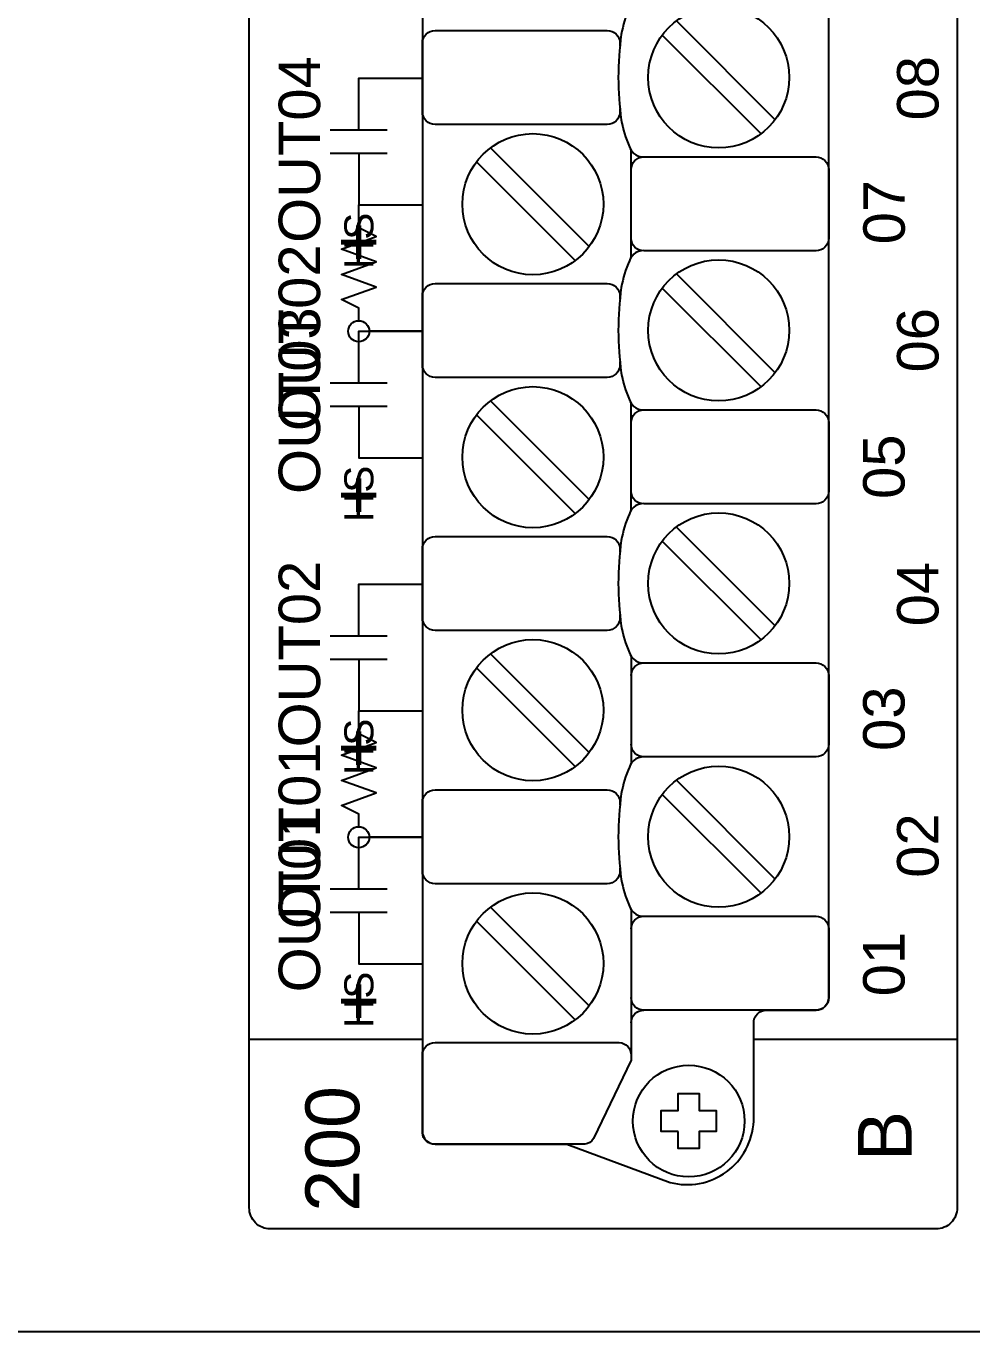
# Model space of a CAD drawing. Extents: x 1 to 47, y 1 to 35.
# Drawn here: x 29.301 to 31.546, y 2.993 to 6.089 of the extents above; entities that cross this region are included whole.
import ezdxf

# ---------------------------------------------------------------- set-up
doc = ezdxf.new("R2010")
doc.units = 0
doc.header["$MEASUREMENT"] = 0
for name, color, linetype in [('4_01__0__EMPTY', 7, 'CONTINUOUS'), ('4_02__1___8__INDEPENDENT_I', 7, 'CONTINUOUS'), ('4_03__2___8__OPTOISOLATED_', 7, 'CONTINUOUS'), ('4_04__4___24__OPTOISOLATED', 7, 'CONTINUOUS'), ('4_05__5___8__INDEPENDENT_I', 7, 'CONTINUOUS'), ('4_06__6___8__INDEPENDENT_I', 7, 'CONTINUOUS'), ('4_07__7___8__OPTOISOLATED_', 7, 'CONTINUOUS'), ('4_08__8___8__OPTOISOLATED_', 7, 'CONTINUOUS'), ('7_00______DWG_', 7, 'CONTINUOUS')]:
    doc.layers.add(name, color=color, linetype=linetype)
doc.styles.add('ARIAL', font='arial.ttf')

msp = doc.modelspace()

# ---------------------------------------------------------------- linework, layer by layer
at = {"layer": '4_01__0__EMPTY'}
msp.add_lwpolyline([(31.1761, 3.7556, 0.414213), (31.2061, 3.7856), (31.2062, 8.7674, 0.414214), (31.1762, 8.7974), (30.8631, 8.7974), (30.6184, 8.8883, 0.480048), (30.4202, 8.7433), (30.4202, 8.5091, -0.414214), (30.3902, 8.4791), (30.272, 8.4791, 0.414212), (30.242, 8.4491), (30.2419, 8.4491), (30.2419, 3.468, 0.414215), (30.2719, 3.438), (30.5848, 3.4381), (30.8296, 3.3472, 0.47859), (31.0281, 3.4922), (31.0281, 3.7256, -0.414214), (31.0581, 3.7556)], format="xyb", close=True, dxfattribs=at)
msp.add_lwpolyline([(30.8492, 3.4676), (30.8089, 3.4676), (30.8089, 3.5176), (30.8492, 3.5176), (30.8492, 3.5577), (30.8991, 3.5577), (30.8991, 3.5176), (30.9391, 3.5176), (30.9391, 3.4676), (30.8991, 3.4676), (30.8991, 3.4275), (30.8492, 3.4275)], close=True, dxfattribs=at)
msp.add_circle((30.874, 3.4926), 0.1324, dxfattribs=at)
at = {"layer": '4_02__1___8__INDEPENDENT_I'}
msp.add_lwpolyline([(31.1761, 3.7556, 0.414213), (31.2061, 3.7856), (31.2062, 8.7674, 0.414214), (31.1762, 8.7974), (30.8631, 8.7974), (30.6184, 8.8883, 0.480048), (30.4202, 8.7433), (30.4202, 8.5091, -0.414214), (30.3902, 8.4791), (30.272, 8.4791, 0.414212), (30.242, 8.4491), (30.2419, 8.4491), (30.2419, 3.468, 0.414215), (30.2719, 3.438), (30.5848, 3.4381), (30.8296, 3.3472, 0.47859), (31.0281, 3.4922), (31.0281, 3.7256, -0.414214), (31.0581, 3.7556)], format="xyb", close=True, dxfattribs=at)
for points in [[(30.7674, 6.1571, 0.191033), (30.7435, 6.1486, 0.081668), (30.7333, 6.133, 0.0591), (30.714, 6.0693, 0.034646), (30.7069, 5.9678, 0.03436), (30.714, 5.8671, 0.0591), (30.7333, 5.8034, 0.081668), (30.7435, 5.7877, 0.191033), (30.7674, 5.7792)], [(30.7107, 5.8941), (30.7107, 5.8862, -0.414214), (30.6807, 5.8562), (30.2719, 5.8562, -0.414214), (30.2419, 5.8862), (30.2419, 6.0491, -0.414214), (30.2719, 6.0791), (30.6807, 6.0791, -0.414214), (30.7107, 6.0491), (30.7107, 6.0422)], [(30.7374, 5.7492, -0.414214), (30.7674, 5.7792), (31.1761, 5.7792, -0.414214), (31.2061, 5.7492), (31.2061, 5.5864, -0.414214), (31.1761, 5.5564), (30.7674, 5.5564, -0.414214), (30.7374, 5.5864)], [(30.7674, 5.5571, 0.191033), (30.7435, 5.5486, 0.081668), (30.7333, 5.533, 0.0591), (30.714, 5.4693, 0.034646), (30.7069, 5.3678, 0.03436), (30.714, 5.2671, 0.0591), (30.7333, 5.2034, 0.081668), (30.7435, 5.1877, 0.191033), (30.7674, 5.1792)], [(30.7107, 5.2941), (30.7107, 5.2862, -0.414214), (30.6807, 5.2562), (30.2719, 5.2562, -0.414214), (30.2419, 5.2862), (30.2419, 5.4491, -0.414214), (30.2719, 5.4791), (30.6807, 5.4791, -0.414214), (30.7107, 5.4491), (30.7107, 5.4422)], [(30.7374, 5.1492, -0.414214), (30.7674, 5.1792), (31.1761, 5.1792, -0.414214), (31.2061, 5.1492), (31.2061, 4.9864, -0.414214), (31.1761, 4.9564), (30.7674, 4.9564, -0.414214), (30.7374, 4.9864)], [(30.7674, 4.9571, 0.191033), (30.7435, 4.9486, 0.081668), (30.7333, 4.933, 0.0591), (30.714, 4.8693, 0.034646), (30.7069, 4.7677, 0.03436), (30.714, 4.6671, 0.0591), (30.7333, 4.6033, 0.081668), (30.7435, 4.5877, 0.191033), (30.7674, 4.5792)], [(30.7107, 4.6941), (30.7107, 4.6862, -0.414214), (30.6807, 4.6562), (30.2719, 4.6562, -0.414214), (30.2419, 4.6862), (30.2419, 4.849, -0.414214), (30.2719, 4.879), (30.6807, 4.879, -0.414214), (30.7107, 4.849), (30.7107, 4.8422)], [(30.7374, 4.5492, -0.414214), (30.7674, 4.5792), (31.1761, 4.5792, -0.414214), (31.2061, 4.5492), (31.2061, 4.3864, -0.414214), (31.1761, 4.3564), (30.7674, 4.3564, -0.414214), (30.7374, 4.3864)], [(30.7674, 4.3564, 0.191033), (30.7435, 4.3478, 0.081668), (30.7333, 4.3322, 0.0591), (30.714, 4.2685, 0.034646), (30.7069, 4.167, 0.03436), (30.714, 4.0663, 0.0591), (30.7333, 4.0026, 0.081668), (30.7435, 3.987, 0.191033), (30.7674, 3.9784)], [(30.7107, 4.0933), (30.7107, 4.0854, -0.414214), (30.6807, 4.0554), (30.2719, 4.0554, -0.414214), (30.2419, 4.0854), (30.2419, 4.2483, -0.414214), (30.2719, 4.2783), (30.6807, 4.2783, -0.414214), (30.7107, 4.2483), (30.7107, 4.2415)], [(30.7374, 3.995), (30.7374, 3.6368), (30.6476, 3.4509, -0.241986), (30.6277, 3.4381), (30.2719, 3.438, -0.422157), (30.2421, 3.4647), (30.2419, 3.649, -0.414214), (30.2719, 3.679), (30.7091, 3.679, -0.390527), (30.7374, 3.649)], [(30.7374, 3.9484, -0.414214), (30.7674, 3.9784), (31.1761, 3.9784, -0.414214), (31.2061, 3.9484), (31.2061, 3.7856, -0.414214), (31.1761, 3.7556), (30.7674, 3.7556, -0.414214), (30.7374, 3.7856)], [(30.7374, 3.7256, -0.414214), (30.7674, 3.7556)]]:
    msp.add_lwpolyline(points, format="xyb", dxfattribs=at)
for points in [[(30.8447, 6.1016), (31.0789, 5.8674)], [(30.8113, 6.0681), (31.0455, 5.834)], [(30.0908, 5.8436), (30.0908, 5.9657), (30.2419, 5.9657)], [(30.0233, 5.8436), (30.1583, 5.8436)], [(30.4038, 5.8009), (30.6379, 5.5667)], [(30.7374, 5.5406), (30.7374, 5.7957)], [(30.0233, 5.7879), (30.1583, 5.7879)], [(30.0908, 5.7879), (30.0908, 5.6657), (30.2419, 5.6657)], [(30.3703, 5.7675), (30.6045, 5.5333)], [(30.8447, 5.5016), (31.0789, 5.2674)], [(30.8113, 5.4681), (31.0455, 5.234)], [(30.0908, 5.2436), (30.0908, 5.3657), (30.2419, 5.3657)], [(30.0233, 5.2436), (30.1583, 5.2436)], [(30.0233, 5.1879), (30.1583, 5.1879)], [(30.0908, 5.1879), (30.0908, 5.0657), (30.2419, 5.0657)], [(30.4038, 5.2009), (30.6379, 4.9667)], [(30.7374, 4.9406), (30.7374, 5.1957)], [(30.3703, 5.1675), (30.6045, 4.9333)], [(30.8447, 4.9015), (31.0789, 4.6674)], [(30.8113, 4.8681), (31.0455, 4.6339)], [(30.0908, 4.6436), (30.0908, 4.7657), (30.2419, 4.7657)], [(30.0233, 4.6436), (30.1583, 4.6436)], [(30.0233, 4.5879), (30.1583, 4.5879)], [(30.0908, 4.5879), (30.0908, 4.4657), (30.2419, 4.4657)], [(30.4038, 4.6009), (30.6379, 4.3667)], [(30.7374, 4.5957), (30.7374, 4.3398)], [(30.3703, 4.5675), (30.6045, 4.3333)], [(30.8447, 4.3008), (31.0789, 4.0666)], [(30.8113, 4.2674), (31.0455, 4.0332)], [(30.0908, 4.0436), (30.0908, 4.1657), (30.2419, 4.1657)], [(30.0233, 4.0436), (30.1583, 4.0436)], [(30.4038, 4.0001), (30.6379, 3.766)], [(30.0233, 3.9879), (30.1583, 3.9879)], [(30.0908, 3.9879), (30.0908, 3.8657), (30.2419, 3.8657)], [(30.3703, 3.9667), (30.6045, 3.7325)]]:
    msp.add_lwpolyline(points, dxfattribs=at)
msp.add_lwpolyline([(30.8492, 3.4676), (30.8089, 3.4676), (30.8089, 3.5176), (30.8492, 3.5176), (30.8492, 3.5577), (30.8991, 3.5577), (30.8991, 3.5176), (30.9391, 3.5176), (30.9391, 3.4676), (30.8991, 3.4676), (30.8991, 3.4275), (30.8492, 3.4275)], close=True, dxfattribs=at)
for centre, radius in [((30.9451, 5.9678), 0.1673), ((30.5041, 5.6671), 0.1673), ((30.9451, 5.3678), 0.1673), ((30.5041, 5.0671), 0.1673), ((30.9451, 4.7677), 0.1673), ((30.5041, 4.4671), 0.1673), ((30.9451, 4.167), 0.1673), ((30.5041, 3.8663), 0.1673), ((30.874, 3.4926), 0.1324)]:
    msp.add_circle(centre, radius, dxfattribs=at)
at = {"layer": '4_03__2___8__OPTOISOLATED_'}
msp.add_lwpolyline([(31.1761, 3.7556, 0.414213), (31.2061, 3.7856), (31.2062, 8.7674, 0.414214), (31.1762, 8.7974), (30.8631, 8.7974), (30.6184, 8.8883, 0.480048), (30.4202, 8.7433), (30.4202, 8.5091, -0.414214), (30.3902, 8.4791), (30.272, 8.4791, 0.414212), (30.242, 8.4491), (30.2419, 8.4491), (30.2419, 3.468, 0.414215), (30.2719, 3.438), (30.5848, 3.4381), (30.8296, 3.3472, 0.47859), (31.0281, 3.4922), (31.0281, 3.7256, -0.414214), (31.0581, 3.7556)], format="xyb", close=True, dxfattribs=at)
for points in [[(30.7674, 6.1571, 0.191033), (30.7435, 6.1486, 0.081668), (30.7333, 6.133, 0.0591), (30.714, 6.0693, 0.034646), (30.7069, 5.9678, 0.03436), (30.714, 5.8671, 0.0591), (30.7333, 5.8034, 0.081668), (30.7435, 5.7877, 0.191033), (30.7674, 5.7792)], [(30.7107, 5.8941), (30.7107, 5.8862, -0.414214), (30.6807, 5.8562), (30.2719, 5.8562, -0.414214), (30.2419, 5.8862), (30.2419, 6.0491, -0.414214), (30.2719, 6.0791), (30.6807, 6.0791, -0.414214), (30.7107, 6.0491), (30.7107, 6.0422)], [(30.7374, 5.7492, -0.414214), (30.7674, 5.7792), (31.1761, 5.7792, -0.414214), (31.2061, 5.7492), (31.2061, 5.5864, -0.414214), (31.1761, 5.5564), (30.7674, 5.5564, -0.414214), (30.7374, 5.5864)], [(30.7674, 5.5571, 0.191033), (30.7435, 5.5486, 0.081668), (30.7333, 5.533, 0.0591), (30.714, 5.4693, 0.034646), (30.7069, 5.3678, 0.03436), (30.714, 5.2671, 0.0591), (30.7333, 5.2034, 0.081668), (30.7435, 5.1877, 0.191033), (30.7674, 5.1792)], [(30.7107, 5.2941), (30.7107, 5.2862, -0.414214), (30.6807, 5.2562), (30.2719, 5.2562, -0.414214), (30.2419, 5.2862), (30.2419, 5.4491, -0.414214), (30.2719, 5.4791), (30.6807, 5.4791, -0.414214), (30.7107, 5.4491), (30.7107, 5.4422)], [(30.7374, 5.1492, -0.414214), (30.7674, 5.1792), (31.1761, 5.1792, -0.414214), (31.2061, 5.1492), (31.2061, 4.9864, -0.414214), (31.1761, 4.9564), (30.7674, 4.9564, -0.414214), (30.7374, 4.9864)], [(30.7674, 4.9571, 0.191033), (30.7435, 4.9486, 0.081668), (30.7333, 4.933, 0.0591), (30.714, 4.8693, 0.034646), (30.7069, 4.7677, 0.03436), (30.714, 4.6671, 0.0591), (30.7333, 4.6033, 0.081668), (30.7435, 4.5877, 0.191033), (30.7674, 4.5792)], [(30.7107, 4.6941), (30.7107, 4.6862, -0.414214), (30.6807, 4.6562), (30.2719, 4.6562, -0.414214), (30.2419, 4.6862), (30.2419, 4.849, -0.414214), (30.2719, 4.879), (30.6807, 4.879, -0.414214), (30.7107, 4.849), (30.7107, 4.8422)], [(30.7374, 4.5492, -0.414214), (30.7674, 4.5792), (31.1761, 4.5792, -0.414214), (31.2061, 4.5492), (31.2061, 4.3864, -0.414214), (31.1761, 4.3564), (30.7674, 4.3564, -0.414214), (30.7374, 4.3864)], [(30.7674, 4.3564, 0.191033), (30.7435, 4.3478, 0.081668), (30.7333, 4.3322, 0.0591), (30.714, 4.2685, 0.034646), (30.7069, 4.167, 0.03436), (30.714, 4.0663, 0.0591), (30.7333, 4.0026, 0.081668), (30.7435, 3.987, 0.191033), (30.7674, 3.9784)], [(30.7107, 4.0933), (30.7107, 4.0854, -0.414214), (30.6807, 4.0554), (30.2719, 4.0554, -0.414214), (30.2419, 4.0854), (30.2419, 4.2483, -0.414214), (30.2719, 4.2783), (30.6807, 4.2783, -0.414214), (30.7107, 4.2483), (30.7107, 4.2415)], [(30.7374, 3.995), (30.7374, 3.6368), (30.6476, 3.4509, -0.241986), (30.6277, 3.4381), (30.2719, 3.438, -0.422157), (30.2421, 3.4647), (30.2419, 3.649, -0.414214), (30.2719, 3.679), (30.7091, 3.679, -0.390527), (30.7374, 3.649)], [(30.7374, 3.9484, -0.414214), (30.7674, 3.9784), (31.1761, 3.9784, -0.414214), (31.2061, 3.9484), (31.2061, 3.7856, -0.414214), (31.1761, 3.7556), (30.7674, 3.7556, -0.414214), (30.7374, 3.7856)], [(30.7374, 3.7256, -0.414214), (30.7674, 3.7556)]]:
    msp.add_lwpolyline(points, format="xyb", dxfattribs=at)
for points in [[(30.8447, 6.1016), (31.0789, 5.8674)], [(30.8113, 6.0681), (31.0455, 5.834)], [(30.0908, 5.8436), (30.0908, 5.9657), (30.2419, 5.9657)], [(30.0233, 5.8436), (30.1583, 5.8436)], [(30.4038, 5.8009), (30.6379, 5.5667)], [(30.7374, 5.5406), (30.7374, 5.7957)], [(30.0233, 5.7879), (30.1583, 5.7879)], [(30.0908, 5.7879), (30.0908, 5.6657), (30.2419, 5.6657)], [(30.3703, 5.7675), (30.6045, 5.5333)], [(30.8447, 5.5016), (31.0789, 5.2674)], [(30.8113, 5.4681), (31.0455, 5.234)], [(30.0908, 5.2436), (30.0908, 5.3657), (30.2419, 5.3657)], [(30.0233, 5.2436), (30.1583, 5.2436)], [(30.0233, 5.1879), (30.1583, 5.1879)], [(30.0908, 5.1879), (30.0908, 5.0657), (30.2419, 5.0657)], [(30.4038, 5.2009), (30.6379, 4.9667)], [(30.7374, 4.9406), (30.7374, 5.1957)], [(30.3703, 5.1675), (30.6045, 4.9333)], [(30.8447, 4.9015), (31.0789, 4.6674)], [(30.8113, 4.8681), (31.0455, 4.6339)], [(30.0908, 4.6436), (30.0908, 4.7657), (30.2419, 4.7657)], [(30.0233, 4.6436), (30.1583, 4.6436)], [(30.0233, 4.5879), (30.1583, 4.5879)], [(30.0908, 4.5879), (30.0908, 4.4657), (30.2419, 4.4657)], [(30.4038, 4.6009), (30.6379, 4.3667)], [(30.7374, 4.5957), (30.7374, 4.3398)], [(30.3703, 4.5675), (30.6045, 4.3333)], [(30.8447, 4.3008), (31.0789, 4.0666)], [(30.8113, 4.2674), (31.0455, 4.0332)], [(30.0908, 4.0436), (30.0908, 4.1657), (30.2419, 4.1657)], [(30.0233, 4.0436), (30.1583, 4.0436)], [(30.4038, 4.0001), (30.6379, 3.766)], [(30.0233, 3.9879), (30.1583, 3.9879)], [(30.0908, 3.9879), (30.0908, 3.8657), (30.2419, 3.8657)], [(30.3703, 3.9667), (30.6045, 3.7325)]]:
    msp.add_lwpolyline(points, dxfattribs=at)
msp.add_lwpolyline([(30.8492, 3.4676), (30.8089, 3.4676), (30.8089, 3.5176), (30.8492, 3.5176), (30.8492, 3.5577), (30.8991, 3.5577), (30.8991, 3.5176), (30.9391, 3.5176), (30.9391, 3.4676), (30.8991, 3.4676), (30.8991, 3.4275), (30.8492, 3.4275)], close=True, dxfattribs=at)
for centre, radius in [((30.9451, 5.9678), 0.1673), ((30.5041, 5.6671), 0.1673), ((30.9451, 5.3678), 0.1673), ((30.5041, 5.0671), 0.1673), ((30.9451, 4.7677), 0.1673), ((30.5041, 4.4671), 0.1673), ((30.9451, 4.167), 0.1673), ((30.5041, 3.8663), 0.1673), ((30.874, 3.4926), 0.1324)]:
    msp.add_circle(centre, radius, dxfattribs=at)
at = {"layer": '4_04__4___24__OPTOISOLATED'}
msp.add_lwpolyline([(31.1761, 3.7556, 0.414213), (31.2061, 3.7856), (31.2062, 8.7674, 0.414214), (31.1762, 8.7974), (30.8631, 8.7974), (30.6184, 8.8883, 0.480048), (30.4202, 8.7433), (30.4202, 8.5091, -0.414214), (30.3902, 8.4791), (30.272, 8.4791, 0.414212), (30.242, 8.4491), (30.2419, 8.4491), (30.2419, 3.468, 0.414215), (30.2719, 3.438), (30.5848, 3.4381), (30.8296, 3.3472, 0.47859), (31.0281, 3.4922), (31.0281, 3.7256, -0.414214), (31.0581, 3.7556)], format="xyb", close=True, dxfattribs=at)
for points in [[(30.7674, 6.1571, 0.191033), (30.7435, 6.1486, 0.081668), (30.7333, 6.133, 0.0591), (30.714, 6.0693, 0.034646), (30.7069, 5.9678, 0.03436), (30.714, 5.8671, 0.0591), (30.7333, 5.8034, 0.081668), (30.7435, 5.7877, 0.191033), (30.7674, 5.7792)], [(30.7107, 5.8941), (30.7107, 5.8862, -0.414214), (30.6807, 5.8562), (30.2719, 5.8562, -0.414214), (30.2419, 5.8862), (30.2419, 6.0491, -0.414214), (30.2719, 6.0791), (30.6807, 6.0791, -0.414214), (30.7107, 6.0491), (30.7107, 6.0422)], [(30.7374, 5.7492, -0.414214), (30.7674, 5.7792), (31.1761, 5.7792, -0.414214), (31.2061, 5.7492), (31.2061, 5.5864, -0.414214), (31.1761, 5.5564), (30.7674, 5.5564, -0.414214), (30.7374, 5.5864)], [(30.7674, 5.5571, 0.191033), (30.7435, 5.5486, 0.081668), (30.7333, 5.533, 0.0591), (30.714, 5.4693, 0.034646), (30.7069, 5.3678, 0.03436), (30.714, 5.2671, 0.0591), (30.7333, 5.2034, 0.081668), (30.7435, 5.1877, 0.191033), (30.7674, 5.1792)], [(30.7107, 5.2941), (30.7107, 5.2862, -0.414214), (30.6807, 5.2562), (30.2719, 5.2562, -0.414214), (30.2419, 5.2862), (30.2419, 5.4491, -0.414214), (30.2719, 5.4791), (30.6807, 5.4791, -0.414214), (30.7107, 5.4491), (30.7107, 5.4422)], [(30.7374, 5.1492, -0.414214), (30.7674, 5.1792), (31.1761, 5.1792, -0.414214), (31.2061, 5.1492), (31.2061, 4.9864, -0.414214), (31.1761, 4.9564), (30.7674, 4.9564, -0.414214), (30.7374, 4.9864)], [(30.7674, 4.9571, 0.191033), (30.7435, 4.9486, 0.081668), (30.7333, 4.933, 0.0591), (30.714, 4.8693, 0.034646), (30.7069, 4.7677, 0.03436), (30.714, 4.6671, 0.0591), (30.7333, 4.6033, 0.081668), (30.7435, 4.5877, 0.191033), (30.7674, 4.5792)], [(30.7107, 4.6941), (30.7107, 4.6862, -0.414214), (30.6807, 4.6562), (30.2719, 4.6562, -0.414214), (30.2419, 4.6862), (30.2419, 4.849, -0.414214), (30.2719, 4.879), (30.6807, 4.879, -0.414214), (30.7107, 4.849), (30.7107, 4.8422)], [(30.7374, 4.5492, -0.414214), (30.7674, 4.5792), (31.1761, 4.5792, -0.414214), (31.2061, 4.5492), (31.2061, 4.3864, -0.414214), (31.1761, 4.3564), (30.7674, 4.3564, -0.414214), (30.7374, 4.3864)], [(30.7674, 4.3564, 0.191033), (30.7435, 4.3478, 0.081668), (30.7333, 4.3322, 0.0591), (30.714, 4.2685, 0.034646), (30.7069, 4.167, 0.03436), (30.714, 4.0663, 0.0591), (30.7333, 4.0026, 0.081668), (30.7435, 3.987, 0.191033), (30.7674, 3.9784)], [(30.7107, 4.0933), (30.7107, 4.0854, -0.414214), (30.6807, 4.0554), (30.2719, 4.0554, -0.414214), (30.2419, 4.0854), (30.2419, 4.2483, -0.414214), (30.2719, 4.2783), (30.6807, 4.2783, -0.414214), (30.7107, 4.2483), (30.7107, 4.2415)], [(30.7374, 3.995), (30.7374, 3.6368), (30.6476, 3.4509, -0.241986), (30.6277, 3.4381), (30.2719, 3.438, -0.422157), (30.2421, 3.4647), (30.2419, 3.649, -0.414214), (30.2719, 3.679), (30.7091, 3.679, -0.390527), (30.7374, 3.649)], [(30.7374, 3.9484, -0.414214), (30.7674, 3.9784), (31.1761, 3.9784, -0.414214), (31.2061, 3.9484), (31.2061, 3.7856, -0.414214), (31.1761, 3.7556), (30.7674, 3.7556, -0.414214), (30.7374, 3.7856)], [(30.7374, 3.7256, -0.414214), (30.7674, 3.7556)]]:
    msp.add_lwpolyline(points, format="xyb", dxfattribs=at)
for points in [[(30.8447, 6.1016), (31.0789, 5.8674)], [(30.8113, 6.0681), (31.0455, 5.834)], [(30.0908, 5.8436), (30.0908, 5.9657), (30.2419, 5.9657)], [(30.0233, 5.8436), (30.1583, 5.8436)], [(30.4038, 5.8009), (30.6379, 5.5667)], [(30.7374, 5.5406), (30.7374, 5.7957)], [(30.0233, 5.7879), (30.1583, 5.7879)], [(30.0908, 5.7879), (30.0908, 5.6657), (30.2419, 5.6657)], [(30.3703, 5.7675), (30.6045, 5.5333)], [(30.8447, 5.5016), (31.0789, 5.2674)], [(30.8113, 5.4681), (31.0455, 5.234)], [(30.0908, 5.2436), (30.0908, 5.3657), (30.2419, 5.3657)], [(30.0233, 5.2436), (30.1583, 5.2436)], [(30.0233, 5.1879), (30.1583, 5.1879)], [(30.0908, 5.1879), (30.0908, 5.0657), (30.2419, 5.0657)], [(30.4038, 5.2009), (30.6379, 4.9667)], [(30.7374, 4.9406), (30.7374, 5.1957)], [(30.3703, 5.1675), (30.6045, 4.9333)], [(30.8447, 4.9015), (31.0789, 4.6674)], [(30.8113, 4.8681), (31.0455, 4.6339)], [(30.0908, 4.6436), (30.0908, 4.7657), (30.2419, 4.7657)], [(30.0233, 4.6436), (30.1583, 4.6436)], [(30.0233, 4.5879), (30.1583, 4.5879)], [(30.0908, 4.5879), (30.0908, 4.4657), (30.2419, 4.4657)], [(30.4038, 4.6009), (30.6379, 4.3667)], [(30.7374, 4.5957), (30.7374, 4.3398)], [(30.3703, 4.5675), (30.6045, 4.3333)], [(30.8447, 4.3008), (31.0789, 4.0666)], [(30.8113, 4.2674), (31.0455, 4.0332)], [(30.0908, 4.0436), (30.0908, 4.1657), (30.2419, 4.1657)], [(30.0233, 4.0436), (30.1583, 4.0436)], [(30.4038, 4.0001), (30.6379, 3.766)], [(30.0233, 3.9879), (30.1583, 3.9879)], [(30.0908, 3.9879), (30.0908, 3.8657), (30.2419, 3.8657)], [(30.3703, 3.9667), (30.6045, 3.7325)]]:
    msp.add_lwpolyline(points, dxfattribs=at)
msp.add_lwpolyline([(30.8492, 3.4676), (30.8089, 3.4676), (30.8089, 3.5176), (30.8492, 3.5176), (30.8492, 3.5577), (30.8991, 3.5577), (30.8991, 3.5176), (30.9391, 3.5176), (30.9391, 3.4676), (30.8991, 3.4676), (30.8991, 3.4275), (30.8492, 3.4275)], close=True, dxfattribs=at)
for centre, radius in [((30.9451, 5.9678), 0.1673), ((30.5041, 5.6671), 0.1673), ((30.9451, 5.3678), 0.1673), ((30.5041, 5.0671), 0.1673), ((30.9451, 4.7677), 0.1673), ((30.5041, 4.4671), 0.1673), ((30.9451, 4.167), 0.1673), ((30.5041, 3.8663), 0.1673), ((30.874, 3.4926), 0.1324)]:
    msp.add_circle(centre, radius, dxfattribs=at)
at = {"layer": '4_05__5___8__INDEPENDENT_I'}
msp.add_lwpolyline([(31.1761, 3.7556, 0.414213), (31.2061, 3.7856), (31.2062, 8.7674, 0.414214), (31.1762, 8.7974), (30.8631, 8.7974), (30.6184, 8.8883, 0.480048), (30.4202, 8.7433), (30.4202, 8.5091, -0.414214), (30.3902, 8.4791), (30.272, 8.4791, 0.414212), (30.242, 8.4491), (30.2419, 8.4491), (30.2419, 3.468, 0.414215), (30.2719, 3.438), (30.5848, 3.4381), (30.8296, 3.3472, 0.47859), (31.0281, 3.4922), (31.0281, 3.7256, -0.414214), (31.0581, 3.7556)], format="xyb", close=True, dxfattribs=at)
for points in [[(30.7674, 6.1571, 0.191033), (30.7435, 6.1486, 0.081668), (30.7333, 6.133, 0.0591), (30.714, 6.0693, 0.034646), (30.7069, 5.9678, 0.03436), (30.714, 5.8671, 0.0591), (30.7333, 5.8034, 0.081668), (30.7435, 5.7877, 0.191033), (30.7674, 5.7792)], [(30.7107, 5.8941), (30.7107, 5.8862, -0.414214), (30.6807, 5.8562), (30.2719, 5.8562, -0.414214), (30.2419, 5.8862), (30.2419, 6.0491, -0.414214), (30.2719, 6.0791), (30.6807, 6.0791, -0.414214), (30.7107, 6.0491), (30.7107, 6.0422)], [(30.7374, 5.7492, -0.414214), (30.7674, 5.7792), (31.1761, 5.7792, -0.414214), (31.2061, 5.7492), (31.2061, 5.5864, -0.414214), (31.1761, 5.5564), (30.7674, 5.5564, -0.414214), (30.7374, 5.5864)], [(30.7674, 5.5571, 0.191033), (30.7435, 5.5486, 0.081668), (30.7333, 5.533, 0.0591), (30.714, 5.4693, 0.034646), (30.7069, 5.3678, 0.03436), (30.714, 5.2671, 0.0591), (30.7333, 5.2034, 0.081668), (30.7435, 5.1877, 0.191033), (30.7674, 5.1792)], [(30.7107, 5.2941), (30.7107, 5.2862, -0.414214), (30.6807, 5.2562), (30.2719, 5.2562, -0.414214), (30.2419, 5.2862), (30.2419, 5.4491, -0.414214), (30.2719, 5.4791), (30.6807, 5.4791, -0.414214), (30.7107, 5.4491), (30.7107, 5.4422)], [(30.7374, 5.1492, -0.414214), (30.7674, 5.1792), (31.1761, 5.1792, -0.414214), (31.2061, 5.1492), (31.2061, 4.9864, -0.414214), (31.1761, 4.9564), (30.7674, 4.9564, -0.414214), (30.7374, 4.9864)], [(30.7674, 4.9571, 0.191033), (30.7435, 4.9486, 0.081668), (30.7333, 4.933, 0.0591), (30.714, 4.8693, 0.034646), (30.7069, 4.7677, 0.03436), (30.714, 4.6671, 0.0591), (30.7333, 4.6033, 0.081668), (30.7435, 4.5877, 0.191033), (30.7674, 4.5792)], [(30.7107, 4.6941), (30.7107, 4.6862, -0.414214), (30.6807, 4.6562), (30.2719, 4.6562, -0.414214), (30.2419, 4.6862), (30.2419, 4.849, -0.414214), (30.2719, 4.879), (30.6807, 4.879, -0.414214), (30.7107, 4.849), (30.7107, 4.8422)], [(30.7374, 4.5492, -0.414214), (30.7674, 4.5792), (31.1761, 4.5792, -0.414214), (31.2061, 4.5492), (31.2061, 4.3864, -0.414214), (31.1761, 4.3564), (30.7674, 4.3564, -0.414214), (30.7374, 4.3864)], [(30.7674, 4.3564, 0.191033), (30.7435, 4.3478, 0.081668), (30.7333, 4.3322, 0.0591), (30.714, 4.2685, 0.034646), (30.7069, 4.167, 0.03436), (30.714, 4.0663, 0.0591), (30.7333, 4.0026, 0.081668), (30.7435, 3.987, 0.191033), (30.7674, 3.9784)], [(30.7107, 4.0933), (30.7107, 4.0854, -0.414214), (30.6807, 4.0554), (30.2719, 4.0554, -0.414214), (30.2419, 4.0854), (30.2419, 4.2483, -0.414214), (30.2719, 4.2783), (30.6807, 4.2783, -0.414214), (30.7107, 4.2483), (30.7107, 4.2415)], [(30.7374, 3.995), (30.7374, 3.6368), (30.6476, 3.4509, -0.241986), (30.6277, 3.4381), (30.2719, 3.438, -0.422157), (30.2421, 3.4647), (30.2419, 3.649, -0.414214), (30.2719, 3.679), (30.7091, 3.679, -0.390527), (30.7374, 3.649)], [(30.7374, 3.9484, -0.414214), (30.7674, 3.9784), (31.1761, 3.9784, -0.414214), (31.2061, 3.9484), (31.2061, 3.7856, -0.414214), (31.1761, 3.7556), (30.7674, 3.7556, -0.414214), (30.7374, 3.7856)], [(30.7374, 3.7256, -0.414214), (30.7674, 3.7556)]]:
    msp.add_lwpolyline(points, format="xyb", dxfattribs=at)
for points in [[(30.8447, 6.1016), (31.0789, 5.8674)], [(30.8113, 6.0681), (31.0455, 5.834)], [(30.4038, 5.8009), (30.6379, 5.5667)], [(30.7374, 5.5406), (30.7374, 5.7957)], [(30.3703, 5.7675), (30.6045, 5.5333)], [(30.0908, 5.3908), (30.0908, 5.4207), (30.0496, 5.4407), (30.1321, 5.4707), (30.0496, 5.5007), (30.1321, 5.5307), (30.0496, 5.5608), (30.1321, 5.5908), (30.0908, 5.6108), (30.0908, 5.6658), (30.2419, 5.6658)], [(30.8447, 5.5016), (31.0789, 5.2674)], [(30.8113, 5.4681), (31.0455, 5.234)], [(30.2419, 5.3658), (30.1158, 5.3658)], [(30.0908, 5.2436), (30.0908, 5.3408)], [(30.0308, 5.2436), (30.1508, 5.2436)], [(30.0308, 5.1879), (30.1508, 5.1879)], [(30.0908, 5.1879), (30.0908, 5.0658), (30.2419, 5.0658)], [(30.4038, 5.2009), (30.6379, 4.9667)], [(30.7374, 4.9406), (30.7374, 5.1957)], [(30.3703, 5.1675), (30.6045, 4.9333)], [(30.8447, 4.9015), (31.0789, 4.6674)], [(30.8113, 4.8681), (31.0455, 4.6339)], [(30.4038, 4.6009), (30.6379, 4.3667)], [(30.7374, 4.5957), (30.7374, 4.3398)], [(30.3703, 4.5675), (30.6045, 4.3333)], [(30.0908, 4.1907), (30.0908, 4.2207), (30.0496, 4.2407), (30.1321, 4.2707), (30.0496, 4.3007), (30.1321, 4.3307), (30.0496, 4.3607), (30.1321, 4.3907), (30.0908, 4.4107), (30.0908, 4.4657), (30.2419, 4.4657)], [(30.8447, 4.3008), (31.0789, 4.0666)], [(30.8113, 4.2674), (31.0455, 4.0332)], [(30.2419, 4.1657), (30.1158, 4.1657)], [(30.0908, 4.0435), (30.0908, 4.1407)], [(30.0308, 4.0435), (30.1508, 4.0435)], [(30.4038, 4.0001), (30.6379, 3.766)], [(30.0308, 3.9879), (30.1508, 3.9879)], [(30.0908, 3.9879), (30.0908, 3.8657), (30.2419, 3.8657)], [(30.3703, 3.9667), (30.6045, 3.7325)]]:
    msp.add_lwpolyline(points, dxfattribs=at)
msp.add_lwpolyline([(30.8492, 3.4676), (30.8089, 3.4676), (30.8089, 3.5176), (30.8492, 3.5176), (30.8492, 3.5577), (30.8991, 3.5577), (30.8991, 3.5176), (30.9391, 3.5176), (30.9391, 3.4676), (30.8991, 3.4676), (30.8991, 3.4275), (30.8492, 3.4275)], close=True, dxfattribs=at)
for centre, radius in [((30.9451, 5.9678), 0.1673), ((30.5041, 5.6671), 0.1673), ((30.9451, 5.3678), 0.1673), ((30.0908, 5.3658), 0.025), ((30.5041, 5.0671), 0.1673), ((30.9451, 4.7677), 0.1673), ((30.5041, 4.4671), 0.1673), ((30.9451, 4.167), 0.1673), ((30.0908, 4.1657), 0.025), ((30.5041, 3.8663), 0.1673), ((30.874, 3.4926), 0.1324)]:
    msp.add_circle(centre, radius, dxfattribs=at)
at = {"layer": '4_06__6___8__INDEPENDENT_I'}
msp.add_lwpolyline([(31.1761, 3.7556, 0.414213), (31.2061, 3.7856), (31.2062, 8.7674, 0.414214), (31.1762, 8.7974), (30.8631, 8.7974), (30.6184, 8.8883, 0.480048), (30.4202, 8.7433), (30.4202, 8.5091, -0.414214), (30.3902, 8.4791), (30.272, 8.4791, 0.414212), (30.242, 8.4491), (30.2419, 8.4491), (30.2419, 3.468, 0.414215), (30.2719, 3.438), (30.5848, 3.4381), (30.8296, 3.3472, 0.47859), (31.0281, 3.4922), (31.0281, 3.7256, -0.414214), (31.0581, 3.7556)], format="xyb", close=True, dxfattribs=at)
for points in [[(30.7674, 6.1571, 0.191033), (30.7435, 6.1486, 0.081668), (30.7333, 6.133, 0.0591), (30.714, 6.0693, 0.034646), (30.7069, 5.9678, 0.03436), (30.714, 5.8671, 0.0591), (30.7333, 5.8034, 0.081668), (30.7435, 5.7877, 0.191033), (30.7674, 5.7792)], [(30.7107, 5.8941), (30.7107, 5.8862, -0.414214), (30.6807, 5.8562), (30.2719, 5.8562, -0.414214), (30.2419, 5.8862), (30.2419, 6.0491, -0.414214), (30.2719, 6.0791), (30.6807, 6.0791, -0.414214), (30.7107, 6.0491), (30.7107, 6.0422)], [(30.7374, 5.7492, -0.414214), (30.7674, 5.7792), (31.1761, 5.7792, -0.414214), (31.2061, 5.7492), (31.2061, 5.5864, -0.414214), (31.1761, 5.5564), (30.7674, 5.5564, -0.414214), (30.7374, 5.5864)], [(30.7674, 5.5571, 0.191033), (30.7435, 5.5486, 0.081668), (30.7333, 5.533, 0.0591), (30.714, 5.4693, 0.034646), (30.7069, 5.3678, 0.03436), (30.714, 5.2671, 0.0591), (30.7333, 5.2034, 0.081668), (30.7435, 5.1877, 0.191033), (30.7674, 5.1792)], [(30.7107, 5.2941), (30.7107, 5.2862, -0.414214), (30.6807, 5.2562), (30.2719, 5.2562, -0.414214), (30.2419, 5.2862), (30.2419, 5.4491, -0.414214), (30.2719, 5.4791), (30.6807, 5.4791, -0.414214), (30.7107, 5.4491), (30.7107, 5.4422)], [(30.7374, 5.1492, -0.414214), (30.7674, 5.1792), (31.1761, 5.1792, -0.414214), (31.2061, 5.1492), (31.2061, 4.9864, -0.414214), (31.1761, 4.9564), (30.7674, 4.9564, -0.414214), (30.7374, 4.9864)], [(30.7674, 4.9571, 0.191033), (30.7435, 4.9486, 0.081668), (30.7333, 4.933, 0.0591), (30.714, 4.8693, 0.034646), (30.7069, 4.7677, 0.03436), (30.714, 4.6671, 0.0591), (30.7333, 4.6033, 0.081668), (30.7435, 4.5877, 0.191033), (30.7674, 4.5792)], [(30.7107, 4.6941), (30.7107, 4.6862, -0.414214), (30.6807, 4.6562), (30.2719, 4.6562, -0.414214), (30.2419, 4.6862), (30.2419, 4.849, -0.414214), (30.2719, 4.879), (30.6807, 4.879, -0.414214), (30.7107, 4.849), (30.7107, 4.8422)], [(30.7374, 4.5492, -0.414214), (30.7674, 4.5792), (31.1761, 4.5792, -0.414214), (31.2061, 4.5492), (31.2061, 4.3864, -0.414214), (31.1761, 4.3564), (30.7674, 4.3564, -0.414214), (30.7374, 4.3864)], [(30.7674, 4.3564, 0.191033), (30.7435, 4.3478, 0.081668), (30.7333, 4.3322, 0.0591), (30.714, 4.2685, 0.034646), (30.7069, 4.167, 0.03436), (30.714, 4.0663, 0.0591), (30.7333, 4.0026, 0.081668), (30.7435, 3.987, 0.191033), (30.7674, 3.9784)], [(30.7107, 4.0933), (30.7107, 4.0854, -0.414214), (30.6807, 4.0554), (30.2719, 4.0554, -0.414214), (30.2419, 4.0854), (30.2419, 4.2483, -0.414214), (30.2719, 4.2783), (30.6807, 4.2783, -0.414214), (30.7107, 4.2483), (30.7107, 4.2415)], [(30.7374, 3.995), (30.7374, 3.6368), (30.6476, 3.4509, -0.241986), (30.6277, 3.4381), (30.2719, 3.438, -0.422157), (30.2421, 3.4647), (30.2419, 3.649, -0.414214), (30.2719, 3.679), (30.7091, 3.679, -0.390527), (30.7374, 3.649)], [(30.7374, 3.9484, -0.414214), (30.7674, 3.9784), (31.1761, 3.9784, -0.414214), (31.2061, 3.9484), (31.2061, 3.7856, -0.414214), (31.1761, 3.7556), (30.7674, 3.7556, -0.414214), (30.7374, 3.7856)], [(30.7374, 3.7256, -0.414214), (30.7674, 3.7556)]]:
    msp.add_lwpolyline(points, format="xyb", dxfattribs=at)
for points in [[(30.8447, 6.1016), (31.0789, 5.8674)], [(30.8113, 6.0681), (31.0455, 5.834)], [(30.0908, 5.8436), (30.0908, 5.9657), (30.2419, 5.9657)], [(30.0233, 5.8436), (30.1583, 5.8436)], [(30.4038, 5.8009), (30.6379, 5.5667)], [(30.7374, 5.5406), (30.7374, 5.7957)], [(30.0233, 5.7879), (30.1583, 5.7879)], [(30.0908, 5.7879), (30.0908, 5.6657), (30.2419, 5.6657)], [(30.3703, 5.7675), (30.6045, 5.5333)], [(30.8447, 5.5016), (31.0789, 5.2674)], [(30.8113, 5.4681), (31.0455, 5.234)], [(30.0908, 5.2436), (30.0908, 5.3657), (30.2419, 5.3657)], [(30.0233, 5.2436), (30.1583, 5.2436)], [(30.0233, 5.1879), (30.1583, 5.1879)], [(30.0908, 5.1879), (30.0908, 5.0657), (30.2419, 5.0657)], [(30.4038, 5.2009), (30.6379, 4.9667)], [(30.7374, 4.9406), (30.7374, 5.1957)], [(30.3703, 5.1675), (30.6045, 4.9333)], [(30.8447, 4.9015), (31.0789, 4.6674)], [(30.8113, 4.8681), (31.0455, 4.6339)], [(30.0908, 4.6436), (30.0908, 4.7657), (30.2419, 4.7657)], [(30.0233, 4.6436), (30.1583, 4.6436)], [(30.0233, 4.5879), (30.1583, 4.5879)], [(30.0908, 4.5879), (30.0908, 4.4657), (30.2419, 4.4657)], [(30.4038, 4.6009), (30.6379, 4.3667)], [(30.7374, 4.5957), (30.7374, 4.3398)], [(30.3703, 4.5675), (30.6045, 4.3333)], [(30.8447, 4.3008), (31.0789, 4.0666)], [(30.8113, 4.2674), (31.0455, 4.0332)], [(30.0908, 4.0436), (30.0908, 4.1657), (30.2419, 4.1657)], [(30.0233, 4.0436), (30.1583, 4.0436)], [(30.4038, 4.0001), (30.6379, 3.766)], [(30.0233, 3.9879), (30.1583, 3.9879)], [(30.0908, 3.9879), (30.0908, 3.8657), (30.2419, 3.8657)], [(30.3703, 3.9667), (30.6045, 3.7325)]]:
    msp.add_lwpolyline(points, dxfattribs=at)
msp.add_lwpolyline([(30.8492, 3.4676), (30.8089, 3.4676), (30.8089, 3.5176), (30.8492, 3.5176), (30.8492, 3.5577), (30.8991, 3.5577), (30.8991, 3.5176), (30.9391, 3.5176), (30.9391, 3.4676), (30.8991, 3.4676), (30.8991, 3.4275), (30.8492, 3.4275)], close=True, dxfattribs=at)
for centre, radius in [((30.9451, 5.9678), 0.1673), ((30.5041, 5.6671), 0.1673), ((30.9451, 5.3678), 0.1673), ((30.5041, 5.0671), 0.1673), ((30.9451, 4.7677), 0.1673), ((30.5041, 4.4671), 0.1673), ((30.9451, 4.167), 0.1673), ((30.5041, 3.8663), 0.1673), ((30.874, 3.4926), 0.1324)]:
    msp.add_circle(centre, radius, dxfattribs=at)
at = {"layer": '4_07__7___8__OPTOISOLATED_'}
msp.add_lwpolyline([(31.1761, 3.7556, 0.414213), (31.2061, 3.7856), (31.2062, 8.7674, 0.414214), (31.1762, 8.7974), (30.8631, 8.7974), (30.6184, 8.8883, 0.480048), (30.4202, 8.7433), (30.4202, 8.5091, -0.414214), (30.3902, 8.4791), (30.272, 8.4791, 0.414212), (30.242, 8.4491), (30.2419, 8.4491), (30.2419, 3.468, 0.414215), (30.2719, 3.438), (30.5848, 3.4381), (30.8296, 3.3472, 0.47859), (31.0281, 3.4922), (31.0281, 3.7256, -0.414214), (31.0581, 3.7556)], format="xyb", close=True, dxfattribs=at)
for points in [[(30.7674, 6.1571, 0.191033), (30.7435, 6.1486, 0.081668), (30.7333, 6.133, 0.0591), (30.714, 6.0693, 0.034646), (30.7069, 5.9678, 0.03436), (30.714, 5.8671, 0.0591), (30.7333, 5.8034, 0.081668), (30.7435, 5.7877, 0.191033), (30.7674, 5.7792)], [(30.7107, 5.8941), (30.7107, 5.8862, -0.414214), (30.6807, 5.8562), (30.2719, 5.8562, -0.414214), (30.2419, 5.8862), (30.2419, 6.0491, -0.414214), (30.2719, 6.0791), (30.6807, 6.0791, -0.414214), (30.7107, 6.0491), (30.7107, 6.0422)], [(30.7374, 5.7492, -0.414214), (30.7674, 5.7792), (31.1761, 5.7792, -0.414214), (31.2061, 5.7492), (31.2061, 5.5864, -0.414214), (31.1761, 5.5564), (30.7674, 5.5564, -0.414214), (30.7374, 5.5864)], [(30.7674, 5.5571, 0.191033), (30.7435, 5.5486, 0.081668), (30.7333, 5.533, 0.0591), (30.714, 5.4693, 0.034646), (30.7069, 5.3678, 0.03436), (30.714, 5.2671, 0.0591), (30.7333, 5.2034, 0.081668), (30.7435, 5.1877, 0.191033), (30.7674, 5.1792)], [(30.7107, 5.2941), (30.7107, 5.2862, -0.414214), (30.6807, 5.2562), (30.2719, 5.2562, -0.414214), (30.2419, 5.2862), (30.2419, 5.4491, -0.414214), (30.2719, 5.4791), (30.6807, 5.4791, -0.414214), (30.7107, 5.4491), (30.7107, 5.4422)], [(30.7374, 5.1492, -0.414214), (30.7674, 5.1792), (31.1761, 5.1792, -0.414214), (31.2061, 5.1492), (31.2061, 4.9864, -0.414214), (31.1761, 4.9564), (30.7674, 4.9564, -0.414214), (30.7374, 4.9864)], [(30.7674, 4.9571, 0.191033), (30.7435, 4.9486, 0.081668), (30.7333, 4.933, 0.0591), (30.714, 4.8693, 0.034646), (30.7069, 4.7677, 0.03436), (30.714, 4.6671, 0.0591), (30.7333, 4.6033, 0.081668), (30.7435, 4.5877, 0.191033), (30.7674, 4.5792)], [(30.7107, 4.6941), (30.7107, 4.6862, -0.414214), (30.6807, 4.6562), (30.2719, 4.6562, -0.414214), (30.2419, 4.6862), (30.2419, 4.849, -0.414214), (30.2719, 4.879), (30.6807, 4.879, -0.414214), (30.7107, 4.849), (30.7107, 4.8422)], [(30.7374, 4.5492, -0.414214), (30.7674, 4.5792), (31.1761, 4.5792, -0.414214), (31.2061, 4.5492), (31.2061, 4.3864, -0.414214), (31.1761, 4.3564), (30.7674, 4.3564, -0.414214), (30.7374, 4.3864)], [(30.7674, 4.3564, 0.191033), (30.7435, 4.3478, 0.081668), (30.7333, 4.3322, 0.0591), (30.714, 4.2685, 0.034646), (30.7069, 4.167, 0.03436), (30.714, 4.0663, 0.0591), (30.7333, 4.0026, 0.081668), (30.7435, 3.987, 0.191033), (30.7674, 3.9784)], [(30.7107, 4.0933), (30.7107, 4.0854, -0.414214), (30.6807, 4.0554), (30.2719, 4.0554, -0.414214), (30.2419, 4.0854), (30.2419, 4.2483, -0.414214), (30.2719, 4.2783), (30.6807, 4.2783, -0.414214), (30.7107, 4.2483), (30.7107, 4.2415)], [(30.7374, 3.995), (30.7374, 3.6368), (30.6476, 3.4509, -0.241986), (30.6277, 3.4381), (30.2719, 3.438, -0.422157), (30.2421, 3.4647), (30.2419, 3.649, -0.414214), (30.2719, 3.679), (30.7091, 3.679, -0.390527), (30.7374, 3.649)], [(30.7374, 3.9484, -0.414214), (30.7674, 3.9784), (31.1761, 3.9784, -0.414214), (31.2061, 3.9484), (31.2061, 3.7856, -0.414214), (31.1761, 3.7556), (30.7674, 3.7556, -0.414214), (30.7374, 3.7856)], [(30.7374, 3.7256, -0.414214), (30.7674, 3.7556)]]:
    msp.add_lwpolyline(points, format="xyb", dxfattribs=at)
for points in [[(30.8447, 6.1016), (31.0789, 5.8674)], [(30.8113, 6.0681), (31.0455, 5.834)], [(30.0908, 5.8436), (30.0908, 5.9657), (30.2419, 5.9657)], [(30.0233, 5.8436), (30.1583, 5.8436)], [(30.4038, 5.8009), (30.6379, 5.5667)], [(30.7374, 5.5406), (30.7374, 5.7957)], [(30.0233, 5.7879), (30.1583, 5.7879)], [(30.0908, 5.7879), (30.0908, 5.6657), (30.2419, 5.6657)], [(30.3703, 5.7675), (30.6045, 5.5333)], [(30.8447, 5.5016), (31.0789, 5.2674)], [(30.8113, 5.4681), (31.0455, 5.234)], [(30.0908, 5.2436), (30.0908, 5.3657), (30.2419, 5.3657)], [(30.0233, 5.2436), (30.1583, 5.2436)], [(30.0233, 5.1879), (30.1583, 5.1879)], [(30.0908, 5.1879), (30.0908, 5.0657), (30.2419, 5.0657)], [(30.4038, 5.2009), (30.6379, 4.9667)], [(30.7374, 4.9406), (30.7374, 5.1957)], [(30.3703, 5.1675), (30.6045, 4.9333)], [(30.8447, 4.9015), (31.0789, 4.6674)], [(30.8113, 4.8681), (31.0455, 4.6339)], [(30.0908, 4.6436), (30.0908, 4.7657), (30.2419, 4.7657)], [(30.0233, 4.6436), (30.1583, 4.6436)], [(30.0233, 4.5879), (30.1583, 4.5879)], [(30.0908, 4.5879), (30.0908, 4.4657), (30.2419, 4.4657)], [(30.4038, 4.6009), (30.6379, 4.3667)], [(30.7374, 4.5957), (30.7374, 4.3398)], [(30.3703, 4.5675), (30.6045, 4.3333)], [(30.8447, 4.3008), (31.0789, 4.0666)], [(30.8113, 4.2674), (31.0455, 4.0332)], [(30.0908, 4.0436), (30.0908, 4.1657), (30.2419, 4.1657)], [(30.0233, 4.0436), (30.1583, 4.0436)], [(30.4038, 4.0001), (30.6379, 3.766)], [(30.0233, 3.9879), (30.1583, 3.9879)], [(30.0908, 3.9879), (30.0908, 3.8657), (30.2419, 3.8657)], [(30.3703, 3.9667), (30.6045, 3.7325)]]:
    msp.add_lwpolyline(points, dxfattribs=at)
msp.add_lwpolyline([(30.8492, 3.4676), (30.8089, 3.4676), (30.8089, 3.5176), (30.8492, 3.5176), (30.8492, 3.5577), (30.8991, 3.5577), (30.8991, 3.5176), (30.9391, 3.5176), (30.9391, 3.4676), (30.8991, 3.4676), (30.8991, 3.4275), (30.8492, 3.4275)], close=True, dxfattribs=at)
for centre, radius in [((30.9451, 5.9678), 0.1673), ((30.5041, 5.6671), 0.1673), ((30.9451, 5.3678), 0.1673), ((30.5041, 5.0671), 0.1673), ((30.9451, 4.7677), 0.1673), ((30.5041, 4.4671), 0.1673), ((30.9451, 4.167), 0.1673), ((30.5041, 3.8663), 0.1673), ((30.874, 3.4926), 0.1324)]:
    msp.add_circle(centre, radius, dxfattribs=at)
at = {"layer": '4_08__8___8__OPTOISOLATED_'}
msp.add_lwpolyline([(31.1761, 3.7556, 0.414213), (31.2061, 3.7856), (31.2062, 8.7674, 0.414214), (31.1762, 8.7974), (30.8631, 8.7974), (30.6184, 8.8883, 0.480048), (30.4202, 8.7433), (30.4202, 8.5091, -0.414214), (30.3902, 8.4791), (30.272, 8.4791, 0.414212), (30.242, 8.4491), (30.2419, 8.4491), (30.2419, 3.468, 0.414215), (30.2719, 3.438), (30.5848, 3.4381), (30.8296, 3.3472, 0.47859), (31.0281, 3.4922), (31.0281, 3.7256, -0.414214), (31.0581, 3.7556)], format="xyb", close=True, dxfattribs=at)
for points in [[(30.7674, 6.1571, 0.191033), (30.7435, 6.1486, 0.081668), (30.7333, 6.133, 0.0591), (30.714, 6.0693, 0.034646), (30.7069, 5.9678, 0.03436), (30.714, 5.8671, 0.0591), (30.7333, 5.8034, 0.081668), (30.7435, 5.7877, 0.191033), (30.7674, 5.7792)], [(30.7107, 5.8941), (30.7107, 5.8862, -0.414214), (30.6807, 5.8562), (30.2719, 5.8562, -0.414214), (30.2419, 5.8862), (30.2419, 6.0491, -0.414214), (30.2719, 6.0791), (30.6807, 6.0791, -0.414214), (30.7107, 6.0491), (30.7107, 6.0422)], [(30.7374, 5.7492, -0.414214), (30.7674, 5.7792), (31.1761, 5.7792, -0.414214), (31.2061, 5.7492), (31.2061, 5.5864, -0.414214), (31.1761, 5.5564), (30.7674, 5.5564, -0.414214), (30.7374, 5.5864)], [(30.7674, 5.5571, 0.191033), (30.7435, 5.5486, 0.081668), (30.7333, 5.533, 0.0591), (30.714, 5.4693, 0.034646), (30.7069, 5.3678, 0.03436), (30.714, 5.2671, 0.0591), (30.7333, 5.2034, 0.081668), (30.7435, 5.1877, 0.191033), (30.7674, 5.1792)], [(30.7107, 5.2941), (30.7107, 5.2862, -0.414214), (30.6807, 5.2562), (30.2719, 5.2562, -0.414214), (30.2419, 5.2862), (30.2419, 5.4491, -0.414214), (30.2719, 5.4791), (30.6807, 5.4791, -0.414214), (30.7107, 5.4491), (30.7107, 5.4422)], [(30.7374, 5.1492, -0.414214), (30.7674, 5.1792), (31.1761, 5.1792, -0.414214), (31.2061, 5.1492), (31.2061, 4.9864, -0.414214), (31.1761, 4.9564), (30.7674, 4.9564, -0.414214), (30.7374, 4.9864)], [(30.7674, 4.9571, 0.191033), (30.7435, 4.9486, 0.081668), (30.7333, 4.933, 0.0591), (30.714, 4.8693, 0.034646), (30.7069, 4.7677, 0.03436), (30.714, 4.6671, 0.0591), (30.7333, 4.6033, 0.081668), (30.7435, 4.5877, 0.191033), (30.7674, 4.5792)], [(30.7107, 4.6941), (30.7107, 4.6862, -0.414214), (30.6807, 4.6562), (30.2719, 4.6562, -0.414214), (30.2419, 4.6862), (30.2419, 4.849, -0.414214), (30.2719, 4.879), (30.6807, 4.879, -0.414214), (30.7107, 4.849), (30.7107, 4.8422)], [(30.7374, 4.5492, -0.414214), (30.7674, 4.5792), (31.1761, 4.5792, -0.414214), (31.2061, 4.5492), (31.2061, 4.3864, -0.414214), (31.1761, 4.3564), (30.7674, 4.3564, -0.414214), (30.7374, 4.3864)], [(30.7674, 4.3564, 0.191033), (30.7435, 4.3478, 0.081668), (30.7333, 4.3322, 0.0591), (30.714, 4.2685, 0.034646), (30.7069, 4.167, 0.03436), (30.714, 4.0663, 0.0591), (30.7333, 4.0026, 0.081668), (30.7435, 3.987, 0.191033), (30.7674, 3.9784)], [(30.7107, 4.0933), (30.7107, 4.0854, -0.414214), (30.6807, 4.0554), (30.2719, 4.0554, -0.414214), (30.2419, 4.0854), (30.2419, 4.2483, -0.414214), (30.2719, 4.2783), (30.6807, 4.2783, -0.414214), (30.7107, 4.2483), (30.7107, 4.2415)], [(30.7374, 3.995), (30.7374, 3.6368), (30.6476, 3.4509, -0.241986), (30.6277, 3.4381), (30.2719, 3.438, -0.422157), (30.2421, 3.4647), (30.2419, 3.649, -0.414214), (30.2719, 3.679), (30.7091, 3.679, -0.390527), (30.7374, 3.649)], [(30.7374, 3.9484, -0.414214), (30.7674, 3.9784), (31.1761, 3.9784, -0.414214), (31.2061, 3.9484), (31.2061, 3.7856, -0.414214), (31.1761, 3.7556), (30.7674, 3.7556, -0.414214), (30.7374, 3.7856)], [(30.7374, 3.7256, -0.414214), (30.7674, 3.7556)]]:
    msp.add_lwpolyline(points, format="xyb", dxfattribs=at)
for points in [[(30.8447, 6.1016), (31.0789, 5.8674)], [(30.8113, 6.0681), (31.0455, 5.834)], [(30.4038, 5.8009), (30.6379, 5.5667)], [(30.7374, 5.5406), (30.7374, 5.7957)], [(30.3703, 5.7675), (30.6045, 5.5333)], [(30.0908, 5.3908), (30.0908, 5.4207), (30.0496, 5.4407), (30.1321, 5.4707), (30.0496, 5.5007), (30.1321, 5.5307), (30.0496, 5.5608), (30.1321, 5.5908), (30.0908, 5.6108), (30.0908, 5.6658), (30.2419, 5.6658)], [(30.8447, 5.5016), (31.0789, 5.2674)], [(30.8113, 5.4681), (31.0455, 5.234)], [(30.2419, 5.3658), (30.1158, 5.3658)], [(30.0908, 5.2436), (30.0908, 5.3408)], [(30.0308, 5.2436), (30.1508, 5.2436)], [(30.0308, 5.1879), (30.1508, 5.1879)], [(30.0908, 5.1879), (30.0908, 5.0658), (30.2419, 5.0658)], [(30.4038, 5.2009), (30.6379, 4.9667)], [(30.7374, 4.9406), (30.7374, 5.1957)], [(30.3703, 5.1675), (30.6045, 4.9333)], [(30.8447, 4.9015), (31.0789, 4.6674)], [(30.8113, 4.8681), (31.0455, 4.6339)], [(30.4038, 4.6009), (30.6379, 4.3667)], [(30.7374, 4.5957), (30.7374, 4.3398)], [(30.3703, 4.5675), (30.6045, 4.3333)], [(30.0908, 4.1907), (30.0908, 4.2207), (30.0496, 4.2407), (30.1321, 4.2707), (30.0496, 4.3007), (30.1321, 4.3307), (30.0496, 4.3607), (30.1321, 4.3907), (30.0908, 4.4107), (30.0908, 4.4657), (30.2419, 4.4657)], [(30.8447, 4.3008), (31.0789, 4.0666)], [(30.8113, 4.2674), (31.0455, 4.0332)], [(30.2419, 4.1657), (30.1158, 4.1657)], [(30.0908, 4.0435), (30.0908, 4.1407)], [(30.0308, 4.0435), (30.1508, 4.0435)], [(30.4038, 4.0001), (30.6379, 3.766)], [(30.0308, 3.9879), (30.1508, 3.9879)], [(30.0908, 3.9879), (30.0908, 3.8657), (30.2419, 3.8657)], [(30.3703, 3.9667), (30.6045, 3.7325)]]:
    msp.add_lwpolyline(points, dxfattribs=at)
msp.add_lwpolyline([(30.8492, 3.4676), (30.8089, 3.4676), (30.8089, 3.5176), (30.8492, 3.5176), (30.8492, 3.5577), (30.8991, 3.5577), (30.8991, 3.5176), (30.9391, 3.5176), (30.9391, 3.4676), (30.8991, 3.4676), (30.8991, 3.4275), (30.8492, 3.4275)], close=True, dxfattribs=at)
for centre, radius in [((30.9451, 5.9678), 0.1673), ((30.5041, 5.6671), 0.1673), ((30.9451, 5.3678), 0.1673), ((30.0908, 5.3658), 0.025), ((30.5041, 5.0671), 0.1673), ((30.9451, 4.7677), 0.1673), ((30.5041, 4.4671), 0.1673), ((30.9451, 4.167), 0.1673), ((30.0908, 4.1657), 0.025), ((30.5041, 3.8663), 0.1673), ((30.874, 3.4926), 0.1324)]:
    msp.add_circle(centre, radius, dxfattribs=at)
at = {"layer": '7_00______DWG_'}
for points in [[(27.057, 3.0726), (27.057, 20.1626, -0.377157), (27.147, 20.2426), (35.427, 20.2426, -0.414213), (35.517, 20.1526), (35.517, 3.0826, -0.414213), (35.427, 2.9926), (27.147, 2.9926, -0.377161)], [(29.831, 3.2868), (29.831, 19.9471, -0.468367), (29.891, 19.9971), (31.461, 19.9971, -0.414132), (31.511, 19.9471), (31.511, 3.2868, -0.414214), (31.461, 3.2368), (29.881, 3.2368, -0.414287)]]:
    msp.add_lwpolyline(points, format="xyb", close=True, dxfattribs=at)
for points in [[(29.831, 3.6868), (30.2419, 3.6868)], [(31.0281, 3.6868), (31.511, 3.6868)]]:
    msp.add_lwpolyline(points, dxfattribs=at)

# ---------------------------------------------------------------- texts
at = {"layer": '4_02__1___8__INDEPENDENT_I', "style": 'ARIAL'}
for s, p in [('OUT04', (29.9992, 5.5753)), ('OUT03', (29.9992, 4.9798)), ('OUT02', (29.9992, 4.3789)), ('OUT01', (29.9992, 3.7979))]:
    msp.add_text(s, height=0.09833, rotation=90, dxfattribs=at).set_placement(p)
at = {"layer": '4_03__2___8__OPTOISOLATED_', "style": 'ARIAL'}
for s, p in [('OUT04', (29.9992, 5.5753)), ('OUT03', (29.9992, 4.9798)), ('OUT02', (29.9992, 4.3789)), ('OUT01', (29.9992, 3.7979))]:
    msp.add_text(s, height=0.09833, rotation=90, dxfattribs=at).set_placement(p)
at = {"layer": '4_04__4___24__OPTOISOLATED', "style": 'ARIAL'}
for s, height, p in [('OUT04', 0.09833, (29.9992, 5.5753)), ('HS', 0.06883, (30.1256, 5.5134)), ('OUT03', 0.09833, (29.9992, 4.9798)), ('HS', 0.06883, (30.1256, 4.9134)), ('OUT02', 0.09833, (29.9992, 4.3789)), ('HS', 0.06883, (30.1256, 4.3134)), ('OUT01', 0.09833, (29.9992, 3.7979)), ('HS', 0.06883, (30.1256, 3.7134))]:
    msp.add_text(s, height=height, rotation=90, dxfattribs=at).set_placement(p)
at = {"layer": '4_05__5___8__INDEPENDENT_I', "style": 'ARIAL'}
for s, p in [('OUT02', (29.9992, 5.1289)), ('OUT01', (29.9992, 3.9479))]:
    msp.add_text(s, height=0.09833, rotation=90, dxfattribs=at).set_placement(p)
at = {"layer": '4_06__6___8__INDEPENDENT_I', "style": 'ARIAL'}
for s, height, p in [('OUT04', 0.09833, (29.9992, 5.5753)), ('+', 0.118, (30.1476, 5.5288)), ('OUT03', 0.09833, (29.9992, 4.9798)), ('+', 0.118, (30.1476, 4.9288)), ('OUT02', 0.09833, (29.9992, 4.3789)), ('+', 0.118, (30.1476, 4.3288)), ('OUT01', 0.09833, (29.9992, 3.7979)), ('+', 0.118, (30.1476, 3.7288))]:
    msp.add_text(s, height=height, rotation=90, dxfattribs=at).set_placement(p)
at = {"layer": '4_07__7___8__OPTOISOLATED_', "style": 'ARIAL'}
for s, height, p in [('OUT04', 0.09833, (29.9992, 5.5753)), ('+', 0.118, (30.1476, 5.5288)), ('OUT03', 0.09833, (29.9992, 4.9798)), ('+', 0.118, (30.1476, 4.9288)), ('OUT02', 0.09833, (29.9992, 4.3789)), ('+', 0.118, (30.1476, 4.3288)), ('OUT01', 0.09833, (29.9992, 3.7979)), ('+', 0.118, (30.1476, 3.7288))]:
    msp.add_text(s, height=height, rotation=90, dxfattribs=at).set_placement(p)
at = {"layer": '4_08__8___8__OPTOISOLATED_', "style": 'ARIAL'}
for s, p in [('OUT02', (29.9992, 5.1289)), ('OUT01', (29.9992, 3.9479))]:
    msp.add_text(s, height=0.09833, rotation=90, dxfattribs=at).set_placement(p)
at = {"layer": '7_00______DWG_', "style": 'ARIAL'}
for s, height, p in [('08', 0.09833, (31.4667, 5.8658)), ('07', 0.09833, (31.3867, 5.5719)), ('06', 0.09833, (31.4667, 5.2681)), ('05', 0.09833, (31.3862, 4.9681)), ('04', 0.09833, (31.4667, 4.666)), ('03', 0.09833, (31.3862, 4.3705)), ('02', 0.09833, (31.4667, 4.0696)), ('01', 0.09833, (31.3862, 3.7885)), ('200', 0.12783, (30.0922, 3.2776)), ('B', 0.1278, (31.4031, 3.3977))]:
    msp.add_text(s, height=height, rotation=90, dxfattribs=at).set_placement(p)

doc.saveas('drawing.dxf')
